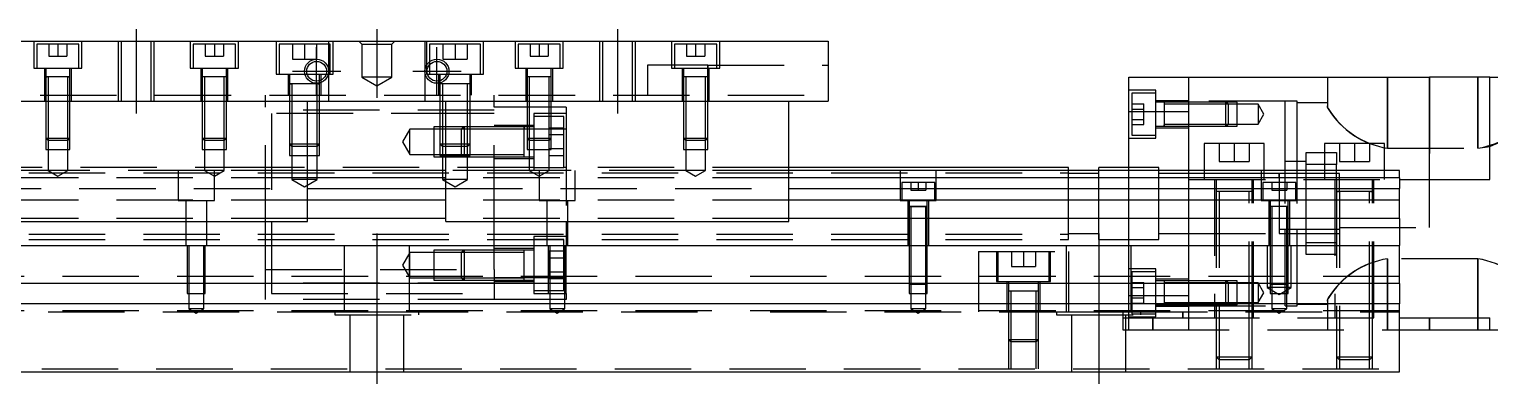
# Model space of a CAD drawing. Extents: x -10 to 540, y -254 to 102.
# Drawn here: x 112.2 to 355, y -223.3 to -164.3 of the extents above; entities that cross this region are included whole.
import ezdxf

# ---------------------------------------------------------------- set-up
doc = ezdxf.new("R2010")
doc.units = 0
doc.linetypes.add('CENTER', pattern=[50.8, 31.75, -6.35, 6.35, -6.35])
doc.linetypes.add('DASHED', pattern=[19.05, 12.7, -6.35])
doc.layers.get('0').update_dxf_attribs({"linetype": 'CONTINUOUS'})
doc.layers.add('CENTER', color=1, linetype='CENTER')

msp = doc.modelspace()

# ---------------------------------------------------------------- linework, layer by layer
at = {"color": 7, "linetype": 'CONTINUOUS'}
for p, q in [((95, -166.31), (245, -166.31)), ((245, -166.31), (245, -176.31)), ((295, -172.31), (305, -172.31)), ((295, -177.98029), (295, -172.31)), ((305, -172.31), (345, -172.31)), ((305, -187.81), (305, -172.31)), ((345, -189.31), (345, -172.31)), ((355, -172.31), (345, -172.31)), ((355, -189.31), (355, -172.31)), ((355, -172.31), (369, -172.31)), ((185.500006, -173.41), (180.499994, -173.41)), ((95, -176.31), (245, -176.31)), ((158.5, -196.31), (158.5, -176.31)), ((181.5, -196.31), (181.5, -176.31)), ((238.5, -196.31), (238.5, -176.31)), ((295, -177.98029), (305, -177.98029)), ((295, -187.81), (295, -177.98029)), ((317.5, -183.31), (307.5, -183.31)), ((307.5, -183.31), (307.5, -187.81)), ((317.5, -187.81), (317.5, -183.31)), ((337.5, -183.31), (327.5, -183.31)), ((327.5, -183.31), (327.5, -187.81)), ((337.5, -187.81), (337.5, -183.31)), ((181.5, -187.81), (158.5, -187.81)), ((181.5, -189.062272), (158.5, -189.062272)), ((285, -187.31), (238.5, -187.31)), ((340, -187.81), (238.5, -187.81)), ((340, -189.062272), (238.5, -189.062272)), ((285, -187.81), (285, -187.31)), ((290, -187.81), (290, -187.31)), ((295, -187.31), (290, -187.31)), ((320, -188.309994), (320, -189.31)), ((321, -189.06), (320, -189.06)), ((320, -189.31), (320, -189.81)), ((324.5, -189.06), (321, -189.06)), ((327.5, -189.06), (324.5, -189.06)), ((329.5, -189.06), (327.5, -189.06)), ((330, -189.06), (329.5, -189.06)), ((340, -189.062272), (340, -187.81)), ((340, -189.062272), (340, -190.83668)), ((340, -189.31), (355, -189.31)), ((158.5, -190.83668), (181.5, -190.83668)), ((238.5, -190.83668), (340, -190.83668)), ((320, -191.11), (320, -192.81)), ((335.500006, -191.31), (329.499994, -191.31)), ((335.500006, -191.31), (329.499994, -191.31)), ((335.500006, -191.31), (329.499994, -191.31)), ((340, -192.733076), (340, -190.83668)), ((181.5, -192.733076), (158.5, -192.733076)), ((340, -192.733076), (238.5, -192.733076)), ((321.500006, -193.81), (319.998804, -193.81)), ((320, -192.81), (320, -193.510038)), ((321.500006, -193.81), (321, -193.81)), ((340, -195.787372), (340, -192.733076)), ((101.5, -196.31), (158.5, -196.31)), ((181.5, -195.787372), (158.5, -195.787372)), ((181.5, -196.31), (238.5, -196.31)), ((340, -195.787372), (238.5, -195.787372)), ((340, -195.787372), (340, -200.31)), ((320, -197.56), (330, -197.56)), ((0, -200.31), (340, -200.31)), ((340, -206.61), (340, -200.31)), ((340, -206.61), (0, -206.61)), ((340, -206.61), (340, -210.01)), ((340, -210.01), (0, -210.01)), ((340, -221.31), (340, -210.01)), ((340, -212.31), (355, -212.31)), ((345, -214.31), (345, -212.31)), ((355, -214.31), (355, -212.31)), ((340, -214.31), (345, -214.31)), ((345, -214.31), (355, -214.31)), ((355, -214.31), (369, -214.31)), ((0, -221.31), (340, -221.31))]:
    msp.add_line(p, q, dxfattribs=at)
at = {"color": 3, "linetype": 'DASHED'}
for p, q in [((113, -166.31), (113, -170.81)), ((120.5, -166.81), (113.5, -166.81)), ((113.5, -166.81), (113.5, -170.81)), ((115.5, -166.81), (115.5, -168.81)), ((117, -166.81), (117, -168.81)), ((118.5, -166.81), (118.5, -168.81)), ((120.5, -170.81), (120.5, -166.81)), ((121, -170.81), (121, -166.31)), ((127.000006, -166.31), (127.000006, -176.31)), ((127.5, -166.31), (127.5, -176.31)), ((132.5, -176.31), (132.5, -166.31)), ((132.999994, -176.31), (132.999994, -166.31)), ((139, -166.31), (139, -170.81)), ((146.5, -166.81), (139.5, -166.81)), ((139.5, -166.81), (139.5, -170.81)), ((141.5, -166.81), (141.5, -168.81)), ((143, -166.81), (143, -168.81)), ((144.5, -166.81), (144.5, -168.81)), ((146.5, -170.81), (146.5, -166.81)), ((147, -170.81), (147, -166.31)), ((153.25, -166.31), (153.25, -171.81)), ((162.25, -166.81), (153.75, -166.81)), ((153.75, -166.81), (153.75, -171.81)), ((156, -166.81), (156, -169.31)), ((158, -166.81), (158, -169.31)), ((160, -166.81), (160, -169.31)), ((162, -166.31), (162, -176.31)), ((162.25, -171.81), (162.25, -166.81)), ((162.75, -171.81), (162.75, -166.31)), ((167.5, -166.81), (167, -166.31)), ((167.5, -166.81), (167.5, -172.31)), ((167.5, -166.81), (172.5, -166.81)), ((172.5, -166.81), (173, -166.31)), ((172.5, -172.31), (172.5, -166.81)), ((178, -166.31), (178, -176.31)), ((178.25, -166.31), (178.25, -171.81)), ((187.25, -166.81), (178.75, -166.81)), ((178.75, -166.81), (178.75, -169.74875)), ((181, -166.81), (181, -169.31)), ((183, -166.81), (183, -169.31)), ((185, -166.81), (185, -169.31)), ((187.25, -171.81), (187.25, -166.81)), ((187.75, -171.81), (187.75, -166.31)), ((193, -166.31), (193, -170.81)), ((200.5, -166.81), (193.5, -166.81)), ((193.5, -166.81), (193.5, -170.81)), ((195.5, -166.81), (195.5, -168.81)), ((197, -166.81), (197, -168.81)), ((198.5, -166.81), (198.5, -168.81)), ((200.5, -170.81), (200.5, -166.81)), ((201, -170.81), (201, -166.31)), ((207.000006, -166.31), (207.000006, -176.31)), ((207.5, -166.31), (207.5, -176.31)), ((212.5, -176.31), (212.5, -166.31)), ((212.999994, -176.31), (212.999994, -166.31)), ((219, -166.31), (219, -170.81)), ((226.5, -166.81), (219.5, -166.81)), ((219.5, -166.81), (219.5, -170.81)), ((221.5, -166.81), (221.5, -168.81)), ((223, -166.81), (223, -168.81)), ((224.5, -166.81), (224.5, -168.81)), ((226.5, -170.81), (226.5, -166.81)), ((227, -170.81), (227, -166.31)), ((115.5, -168.81), (117, -168.81)), ((117, -168.81), (118.5, -168.81)), ((141.5, -168.81), (143, -168.81)), ((143, -168.81), (144.5, -168.81)), ((156, -169.31), (158, -169.31)), ((158, -169.31), (160, -169.31)), ((178.75, -169.74875), (178.75, -170.232968)), ((181, -169.31), (183, -169.31)), ((183, -169.31), (185, -169.31)), ((195.5, -168.81), (197, -168.81)), ((197, -168.81), (198.5, -168.81)), ((221.5, -168.81), (223, -168.81)), ((223, -168.81), (224.5, -168.81)), ((113, -170.81), (121, -170.81)), ((114.75, -170.81), (114.75, -176.31)), ((119.000006, -172.21), (114.999994, -172.21)), ((119.000006, -172.21), (114.999994, -172.21)), ((115, -170.81), (115, -172.21)), ((115, -172.205), (115, -172.21)), ((115, -172.21), (115.216462, -172.21)), ((115.216708, -172.21), (115, -172.21)), ((115, -172.21), (115, -172.215)), ((115, -172.21), (115, -176.31)), ((118.783332, -172.21), (115.216708, -172.21)), ((115.35, -172.21), (115.35, -176.31)), ((118.65, -176.31), (118.65, -172.21)), ((119, -172.21), (118.783332, -172.21)), ((118.783538, -172.21), (119, -172.21)), ((119, -172.21), (119, -170.81)), ((119, -172.21), (119, -172.205)), ((119, -172.215), (119, -172.21)), ((119, -176.31), (119, -172.21)), ((119.25, -176.31), (119.25, -170.81)), ((139, -170.81), (147, -170.81)), ((140.75, -170.81), (140.75, -176.31)), ((145.000006, -172.21), (140.999994, -172.21)), ((145.000006, -172.21), (140.999994, -172.21)), ((145.000006, -172.21), (140.999994, -172.21)), ((141, -170.81), (141, -172.21)), ((141, -172.205), (141, -172.21)), ((141.216708, -172.21), (141, -172.21)), ((141, -172.21), (141, -172.215)), ((141, -172.21), (141, -176.31)), ((144.783332, -172.21), (141.216708, -172.21)), ((141.35, -172.21), (141.35, -176.31)), ((144.65, -176.31), (144.65, -172.21)), ((145, -172.21), (144.783332, -172.21)), ((145, -172.21), (145, -170.81)), ((145, -172.21), (145, -172.205)), ((145, -172.215), (145, -172.21)), ((145, -176.31), (145, -172.21)), ((145.25, -176.31), (145.25, -170.81)), ((153.25, -171.81), (162.75, -171.81)), ((155.25, -171.81), (155.25, -175.31)), ((155.5, -171.81), (155.5, -173.41)), ((160.5, -172.882418), (160.5, -171.81)), ((160.75, -175.31), (160.75, -171.81)), ((172.5, -172.31), (167.5, -172.31)), ((167.5, -172.31), (170, -173.753376)), ((170, -173.753376), (172.5, -172.31)), ((178.25, -171.81), (187.75, -171.81)), ((178.75, -170.232968), (178.75, -171.81)), ((180.25, -171.81), (180.25, -175.31)), ((180.5, -171.81), (180.5, -172.882418)), ((185.5, -173.41), (185.5, -171.81)), ((185.75, -175.31), (185.75, -171.81)), ((193, -170.81), (201, -170.81)), ((194.75, -170.81), (194.75, -176.31)), ((199.000006, -172.21), (194.999994, -172.21)), ((199.000006, -172.21), (194.999994, -172.21)), ((195, -170.81), (195, -172.21)), ((195, -172.205), (195, -172.21)), ((195.216708, -172.21), (195, -172.21)), ((195, -172.21), (195, -172.215)), ((195, -172.21), (195, -176.31)), ((198.783332, -172.21), (195.216708, -172.21)), ((195.35, -172.21), (195.35, -176.31)), ((198.65, -176.31), (198.65, -172.21)), ((199, -172.21), (198.783332, -172.21)), ((199, -172.21), (199, -170.81)), ((199, -172.21), (199, -172.205)), ((199, -172.215), (199, -172.21)), ((199, -176.31), (199, -172.21)), ((199.25, -176.31), (199.25, -170.81)), ((225, -170.31), (215, -170.31)), ((215, -170.31), (215, -175.31)), ((219, -170.81), (227, -170.81)), ((220.75, -170.81), (220.75, -176.31)), ((225.000006, -172.21), (220.999994, -172.21)), ((225.000006, -172.21), (220.999994, -172.21)), ((225.000006, -172.21), (220.999994, -172.21)), ((225.000006, -172.21), (220.999994, -172.21)), ((221, -170.81), (221, -172.21)), ((221, -172.205), (221, -172.21)), ((221.216708, -172.21), (221, -172.21)), ((221, -172.21), (221, -176.31)), ((221, -172.21), (221, -172.215)), ((224.783332, -172.21), (221.216708, -172.21)), ((221.35, -172.21), (221.35, -176.31)), ((224.65, -176.31), (224.65, -172.21)), ((225, -172.21), (224.783332, -172.21)), ((225, -170.81), (225, -170.31)), ((225, -170.31), (245, -170.31)), ((225, -170.31), (225, -170.81)), ((225, -172.21), (225, -170.81)), ((225, -172.21), (225, -172.205)), ((225, -176.31), (225, -172.21)), ((225, -172.215), (225, -172.21)), ((225.25, -176.31), (225.25, -170.81)), ((328, -172.31), (328, -177.044622)), ((338, -184.114212), (338, -172.31)), ((338, -172.31), (338, -184.114212)), ((345, -172.31), (345, -189.31)), ((353, -172.31), (353, -184.114212)), ((353, -184.114212), (353, -172.31)), ((160.500006, -173.41), (155.499994, -173.41)), ((160.500006, -173.41), (155.499994, -173.41)), ((155.5, -173.405), (155.5, -173.41)), ((155.5, -173.41), (155.757448, -173.41)), ((155.757468, -173.41), (155.5, -173.41)), ((155.5, -173.41), (155.5, -173.415)), ((155.5, -173.41), (155.5, -175.31)), ((160.013852, -173.41), (155.757468, -173.41)), ((155.9, -173.41), (155.9, -175.31)), ((160.242552, -173.41), (160.013852, -173.41)), ((160.1, -175.31), (160.1, -173.41)), ((160.5, -173.41), (160.242552, -173.41)), ((160.242602, -173.41), (160.5, -173.41)), ((160.5, -173.246492), (160.5, -172.882418)), ((160.5, -173.41), (160.5, -173.246492)), ((160.5, -173.41), (160.5, -173.405)), ((160.5, -173.415), (160.5, -173.41)), ((160.5, -175.31), (160.5, -173.41)), ((180.5, -172.882418), (180.5, -173.246492)), ((180.5, -173.246492), (180.5, -173.41)), ((180.5, -173.405), (180.5, -173.41)), ((180.757468, -173.41), (180.5, -173.41)), ((180.5, -173.41), (180.5, -173.415)), ((180.5, -173.41), (180.5, -175.31)), ((185.242552, -173.41), (180.757468, -173.41)), ((180.9, -173.41), (180.9, -175.31)), ((185.1, -175.31), (185.1, -173.41)), ((185.5, -173.41), (185.242552, -173.41)), ((185.5, -173.41), (185.5, -173.405)), ((185.5, -173.415), (185.5, -173.41)), ((185.5, -175.31), (185.5, -173.41)), ((299.5, -174.460758), (295, -174.460758)), ((299.5, -182.460758), (299.5, -174.460758)), ((95, -175.31), (245, -175.31)), ((115, -176.31), (115, -182.46)), ((115.000006, -176.31), (115.000002, -182.46)), ((115.35, -176.31), (115.35, -182.81)), ((118.65, -182.81), (118.65, -176.31)), ((118.999998, -182.46), (118.999994, -176.31)), ((119, -182.46), (119, -176.31)), ((141, -176.31), (141, -182.46)), ((141.000006, -176.31), (141.000002, -182.46)), ((141.35, -176.31), (141.35, -182.81)), ((144.65, -182.81), (144.65, -176.31)), ((144.999998, -182.46), (144.999994, -176.31)), ((145, -182.46), (145, -176.31)), ((151.5, -176.31), (151.5, -175.31)), ((151.5, -196.31), (151.5, -176.31)), ((155.5, -175.31), (155.5, -183.41)), ((155.500006, -175.31), (155.500006, -183.41)), ((155.9, -175.31), (155.9, -183.81)), ((160.1, -183.81), (160.1, -175.31)), ((160.499994, -183.41), (160.499994, -175.31)), ((160.5, -183.41), (160.5, -175.31)), ((180.5, -175.31), (180.5, -183.41)), ((180.500006, -175.31), (180.500006, -183.41)), ((180.9, -175.31), (180.9, -183.81)), ((185.1, -176.31), (185.1, -175.31)), ((185.1, -183.81), (185.1, -176.31)), ((185.499994, -176.31), (185.499994, -175.31)), ((185.499994, -183.410006), (185.499994, -176.31)), ((185.5, -176.31), (185.5, -175.31)), ((185.5, -183.41), (185.5, -176.31)), ((189.5, -176.31), (189.5, -175.31)), ((189.5, -196.31), (189.5, -176.31)), ((195, -176.31), (195, -182.46)), ((195.000006, -176.31), (195.000002, -182.46)), ((195.35, -176.31), (195.35, -182.81)), ((198.65, -182.81), (198.65, -176.31)), ((198.999998, -182.46), (198.999994, -176.31)), ((199, -182.46), (199, -176.31)), ((221, -176.31), (221, -182.46)), ((221.000006, -176.31), (221.000002, -182.46)), ((221.35, -176.31), (221.35, -182.81)), ((224.65, -182.81), (224.65, -176.31)), ((224.999998, -182.46), (224.999994, -176.31)), ((225, -182.46), (225, -176.31)), ((295.5, -174.960758), (295.5, -178.460758)), ((299.5, -174.960758), (295.5, -174.960758)), ((295.5, -176.728706), (297.5, -176.728706)), ((297.5, -177.594732), (297.5, -176.728706)), ((305, -176.210758), (299.5, -176.210758)), ((300.9, -176.460758), (299.5, -176.460758)), ((300.9, -176.460758), (300.895, -176.460758)), ((300.9, -176.460752), (300.9, -180.460762)), ((300.9, -176.460752), (300.9, -180.460762)), ((300.9, -176.460752), (300.9, -176.810758)), ((300.9, -176.460758), (300.9, -176.677426)), ((300.905, -176.460758), (300.9, -176.460758)), ((305, -176.460758), (300.9, -176.460758)), ((300.9, -176.677426), (300.9, -178.460758)), ((300.9, -176.810758), (300.9, -178.327714)), ((305, -176.810758), (300.9, -176.810758)), ((321, -176.31), (305, -176.31)), ((311.15, -176.460758), (305, -176.460758)), ((311.15, -176.460762), (305, -176.460762)), ((311.5, -176.810758), (305, -176.810758)), ((311.15, -178.460758), (311.15, -176.460758)), ((311.5, -176.810758), (311.15, -176.460758)), ((313, -176.460762), (311.15, -176.460762)), ((311.5, -176.810758), (311.5, -178.460758)), ((313, -176.810758), (311.5, -176.810758)), ((313, -180.460752), (313, -176.460762)), ((316.5, -176.810758), (313, -176.810758)), ((316.5, -176.810758), (316.5, -178.460758)), ((317.452628, -178.460758), (316.5, -176.810758)), ((321, -187.81), (321, -176.31)), ((323, -176.31), (321, -176.31)), ((323, -187.81), (323, -176.31)), ((328, -176.56), (323, -176.56)), ((328, -177.044622), (328.03311, -177.266202)), ((328.0406, -177.292522), (328, -177.044622)), ((189.5, -177.81), (151.5, -177.81)), ((152.5, -178.31), (152.5, -196.31)), ((185.1, -178.31), (152.5, -178.31)), ((185.5, -178.31), (185.1, -178.31)), ((189.5, -178.31), (185.5, -178.31)), ((195, -177.31), (189.5, -177.31)), ((195.35, -177.31), (195, -177.31)), ((198.65, -177.31), (195.35, -177.31)), ((196.1, -178.31), (196.1, -187.81)), ((201.5, -178.31), (196.1, -178.31)), ((198.65, -178.81), (196.1, -178.81)), ((199, -177.31), (198.65, -177.31)), ((199, -178.81), (198.65, -178.81)), ((201.5, -177.31), (199, -177.31)), ((201.1, -178.81), (199, -178.81)), ((201.1, -187.31), (201.1, -178.81)), ((201.5, -177.31), (201.5, -180.940684)), ((295.5, -177.594732), (297.5, -177.594732)), ((295.5, -178.460758), (295.5, -181.960758)), ((295.5, -179.326782), (297.5, -179.326782)), ((297.5, -179.326782), (297.5, -177.594732)), ((297.5, -180.192808), (297.5, -179.326782)), ((300.9, -178.327714), (300.9, -178.593802)), ((300.9, -178.460758), (300.9, -180.460762)), ((300.9, -178.460758), (300.9, -180.460762)), ((300.9, -178.460758), (300.9, -180.24405)), ((300.9, -178.593802), (300.9, -180.110758)), ((311.15, -180.460758), (311.15, -178.460758)), ((311.5, -178.460758), (311.5, -180.110758)), ((316.5, -178.460758), (316.5, -180.110758)), ((316.5, -180.110758), (317.452628, -178.460758)), ((328.03311, -177.266202), (328.13006, -177.52654)), ((328.159074, -177.587602), (328.0406, -177.292522)), ((175.5, -180.96), (174.287564, -183.06)), ((175.5, -185.16), (175.5, -180.96)), ((179.5, -180.96), (175.5, -180.96)), ((184.5, -180.560002), (179.5, -180.560006)), ((179.5, -180.560006), (179.5, -185.559994)), ((184.1, -180.96), (179.5, -180.96)), ((184.5, -180.56), (184.1, -180.96)), ((184.1, -183.81), (184.1, -180.96)), ((185.1, -180.96), (184.1, -180.96)), ((184.5, -180.56), (184.5, -183.81)), ((185.1, -180.56), (184.5, -180.56)), ((185.1, -180.560006), (184.5, -180.560002)), ((185.5, -180.56), (185.1, -180.56)), ((185.5, -180.560006), (185.1, -180.560006)), ((185.5, -180.96), (185.1, -180.96)), ((189.5, -180.56), (185.5, -180.56)), ((189.5, -180.560006), (185.5, -180.560006)), ((189.5, -180.96), (185.5, -180.96)), ((196.1, -180.31), (189.5, -180.31)), ((194.505, -180.56), (189.5, -180.56)), ((195, -180.940684), (189.5, -180.940684)), ((194.5, -180.96), (189.5, -180.96)), ((195, -180.56), (194.495, -180.56)), ((194.5, -183.06), (194.5, -180.559994)), ((194.5, -185.560006), (194.5, -180.559994)), ((194.5, -180.96), (194.5, -180.559994)), ((194.5, -180.56), (194.5, -180.817448)), ((194.5, -180.817468), (194.5, -180.56)), ((194.5, -180.817468), (194.5, -180.56)), ((194.5, -182.909954), (194.5, -180.817468)), ((194.5, -185.16), (194.5, -180.96)), ((195.35, -180.56), (195, -180.56)), ((195.35, -180.940684), (195, -180.940684)), ((196.1, -180.56), (195.35, -180.56)), ((198.65, -180.940684), (195.35, -180.940684)), ((198.6, -180.750598), (198.6, -181.9053)), ((201.1, -180.750598), (198.6, -180.750598)), ((198.6, -181.9053), (198.6, -184.2147)), ((201.1, -181.9053), (198.6, -181.9053)), ((199, -180.940684), (198.65, -180.940684)), ((201.5, -180.940684), (199, -180.940684)), ((201.5, -180.940684), (201.5, -196.31)), ((295.5, -180.192808), (297.5, -180.192808)), ((295.5, -181.960758), (299.5, -181.960758)), ((299.5, -180.460758), (300.905, -180.460758)), ((299.5, -180.710758), (305, -180.710758)), ((300.895, -180.460758), (305, -180.460758)), ((300.9, -180.110758), (305, -180.110758)), ((300.9, -180.24405), (300.9, -180.460758)), ((300.9, -180.24405), (300.9, -180.460758)), ((300.9, -180.460758), (300.9, -180.24409)), ((300.9, -180.460758), (300.9, -180.24409)), ((305, -180.110758), (311.5, -180.110758)), ((305, -180.460752), (311.15, -180.460752)), ((305, -180.460758), (311.15, -180.460758)), ((311.15, -180.460758), (311.5, -180.110758)), ((311.15, -180.460752), (313, -180.460752)), ((311.5, -180.110758), (313, -180.110758)), ((313, -180.110758), (316.5, -180.110758)), ((115, -182.46), (119, -182.46)), ((115, -182.46), (115.35, -182.81)), ((115.000002, -182.46), (115.000006, -184.31)), ((115.000006, -184.31), (118.999994, -184.31)), ((118.65, -182.81), (115.35, -182.81)), ((115.35, -182.81), (115.35, -184.31)), ((115.35, -184.31), (115.35, -187.81)), ((118.65, -182.81), (119, -182.46)), ((118.65, -184.31), (118.65, -182.81)), ((118.65, -187.81), (118.65, -184.31)), ((118.999994, -184.31), (118.999998, -182.46)), ((141, -182.46), (145, -182.46)), ((141, -182.46), (141.35, -182.81)), ((141.000002, -182.46), (141.000006, -184.31)), ((141.000006, -184.31), (144.999994, -184.31)), ((144.65, -182.81), (141.35, -182.81)), ((141.35, -182.81), (141.35, -184.31)), ((141.35, -184.31), (141.35, -187.81)), ((144.65, -182.81), (145, -182.46)), ((144.65, -184.31), (144.65, -182.81)), ((144.65, -187.81), (144.65, -184.31)), ((144.999994, -184.31), (144.999998, -182.46)), ((155.5, -183.41), (160.5, -183.41)), ((155.5, -183.41), (155.9, -183.81)), ((155.500006, -183.41), (155.500006, -185.31)), ((160.1, -183.81), (155.9, -183.81)), ((155.9, -183.81), (155.9, -185.31)), ((160.1, -183.81), (160.5, -183.41)), ((160.1, -185.31), (160.1, -183.81)), ((160.499994, -185.31), (160.499994, -183.41)), ((174.287564, -183.06), (175.5, -185.16)), ((180.5, -183.41), (185.5, -183.41)), ((180.5, -183.41), (180.9, -183.81)), ((180.500006, -183.41), (180.500006, -185.31)), ((185.1, -183.81), (180.9, -183.81)), ((180.9, -183.81), (180.9, -185.31)), ((184.1, -185.16), (184.1, -183.81)), ((184.5, -183.81), (184.5, -185.56)), ((185.1, -183.81), (185.5, -183.41)), ((185.1, -185.31), (185.1, -183.81)), ((185.499994, -185.31), (185.499994, -183.410006)), ((194.5, -185.302552), (194.5, -182.909954)), ((195, -182.46), (199, -182.46)), ((195, -182.46), (195.35, -182.81)), ((195.000002, -182.46), (195.000006, -184.31)), ((195.000006, -184.31), (198.999994, -184.31)), ((198.65, -182.81), (195.35, -182.81)), ((195.35, -182.81), (195.35, -184.31)), ((195.35, -184.31), (195.35, -187.81)), ((198.6, -184.2147), (198.6, -185.369402)), ((201.1, -184.2147), (198.6, -184.2147)), ((198.65, -182.81), (199, -182.46)), ((198.65, -184.31), (198.65, -182.81)), ((198.65, -187.81), (198.65, -184.31)), ((198.999994, -184.31), (198.999998, -182.46)), ((221, -182.46), (225, -182.46)), ((221, -182.46), (221.35, -182.81)), ((221.000002, -182.46), (221.000006, -184.31)), ((221.000006, -184.31), (224.999994, -184.31)), ((224.65, -182.81), (221.35, -182.81)), ((221.35, -182.81), (221.35, -184.31)), ((221.35, -184.31), (221.35, -187.81)), ((224.65, -182.81), (225, -182.46)), ((224.65, -184.31), (224.65, -182.81)), ((224.65, -187.81), (224.65, -184.31)), ((224.999994, -184.31), (224.999998, -182.46)), ((295, -182.460758), (299.5, -182.460758)), ((310, -183.31), (310, -186.31)), ((312.5, -183.31), (312.5, -186.31)), ((315, -183.31), (315, -186.31)), ((330, -183.31), (330, -186.31)), ((332.5, -183.31), (332.5, -186.31)), ((335, -183.31), (335, -186.31)), ((338, -184.114212), (353, -184.114212)), ((353, -184.114212), (355.000156, -183.8137)), ((155.500006, -185.31), (160.499994, -185.31)), ((155.9, -185.31), (155.9, -189.31)), ((160.1, -189.31), (160.1, -185.31)), ((175.5, -185.16), (179.5, -185.16)), ((179.5, -185.16), (184.1, -185.16)), ((179.5, -185.559994), (184.5, -185.559994)), ((180.500006, -185.31), (185.499994, -185.31)), ((180.9, -185.31), (180.9, -189.31)), ((184.1, -185.16), (189.5, -185.16)), ((184.1, -185.16), (184.5, -185.56)), ((184.1, -185.16), (189.5, -185.16)), ((184.5, -185.559994), (189.5, -185.559994)), ((184.5, -185.56), (189.5, -185.559998)), ((185.1, -189.31), (185.1, -185.31)), ((189.5, -185.16), (194.5, -185.16)), ((189.5, -185.559998), (194.505, -185.56)), ((189.5, -185.81), (196.1, -185.81)), ((194.495, -185.56), (196.1, -185.56)), ((194.5, -185.560006), (194.5, -185.16)), ((194.5, -185.56), (194.5, -185.302552)), ((201.1, -185.369402), (198.6, -185.369402)), ((310, -186.31), (312.5, -186.31)), ((312.5, -186.31), (315, -186.31)), ((324.5, -186.31), (321, -186.31)), ((324.5, -184.81), (327.5, -184.81)), ((324.5, -186.81), (324.5, -184.81)), ((327.5, -186.81), (324.5, -186.81)), ((324.5, -187.81), (324.5, -186.81)), ((327.5, -184.81), (329.5, -184.81)), ((329.5, -186.81), (327.5, -186.81)), ((329.5, -184.81), (329.5, -186.81)), ((329.5, -187.81), (329.5, -186.81)), ((330, -186.31), (332.5, -186.31)), ((332.5, -186.31), (335, -186.31)), ((55, -188.185), (285, -188.185)), ((152.5, -187.31), (101.5, -187.31)), ((115.35, -187.81), (101.5, -187.81)), ((158.5, -189.062272), (101.5, -189.062272)), ((118.65, -187.81), (115.35, -187.81)), ((115.35, -187.81), (117, -188.762628)), ((117, -188.762628), (118.65, -187.81)), ((141.35, -187.81), (118.65, -187.81)), ((137, -187.81), (137, -192.81)), ((144.65, -187.81), (141.35, -187.81)), ((141.35, -187.81), (143, -188.762628)), ((143, -188.762628), (144.65, -187.81)), ((143, -192.81), (143, -187.81)), ((158.5, -187.81), (144.65, -187.81)), ((196.1, -187.31), (152.5, -187.31)), ((160.1, -189.31), (155.9, -189.31)), ((155.9, -189.31), (158, -190.522436)), ((158, -190.522436), (160.1, -189.31)), ((185.1, -189.31), (180.9, -189.31)), ((180.9, -189.31), (183, -190.522436)), ((195.35, -187.81), (181.5, -187.81)), ((238.5, -189.062272), (181.5, -189.062272)), ((183, -190.522436), (185.1, -189.31)), ((198.65, -187.81), (195.35, -187.81)), ((195.35, -187.81), (197, -188.762628)), ((196.1, -187.31), (201.1, -187.31)), ((197, -188.762628), (198.65, -187.81)), ((197, -187.81), (197, -192.81)), ((221.35, -187.81), (198.65, -187.81)), ((201.5, -187.31), (201.1, -187.31)), ((238.5, -187.31), (201.5, -187.31)), ((203, -192.81), (203, -187.81)), ((224.65, -187.81), (221.35, -187.81)), ((221.35, -187.81), (223, -188.762628)), ((223, -188.762628), (224.65, -187.81)), ((238.5, -187.81), (224.65, -187.81)), ((257, -187.81), (257, -192.81)), ((263, -192.81), (263, -187.81)), ((285, -193.31), (285, -187.81)), ((290, -188.31), (285, -188.31)), ((290, -193.31), (290, -187.81)), ((300, -187.31), (295, -187.31)), ((295, -200.31), (295, -187.81)), ((300, -187.81), (300, -187.31)), ((300, -193.31), (300, -187.81)), ((305, -188.31), (300, -188.31)), ((305, -189.31), (305, -187.81)), ((307.5, -188.31), (305, -188.31)), ((305, -200.31), (305, -189.31)), ((305, -189.31), (340, -189.31)), ((307.5, -187.81), (307.5, -189.31)), ((317.5, -188.31), (307.5, -188.31)), ((309.25, -189.31), (309.25, -212.31)), ((309.5, -189.31), (309.5, -191.31)), ((315.5, -191.31), (315.5, -189.31)), ((315.75, -212.31), (315.75, -189.31)), ((317, -187.81), (317, -192.81)), ((317.5, -189.31), (317.5, -187.81)), ((320, -188.31), (317.5, -188.31)), ((320, -188.31), (319.995, -188.31)), ((320, -188.31), (320, -188.874922)), ((320, -188.311002), (320, -188.31)), ((321, -188.31), (320, -188.31)), ((320.005, -188.31), (320, -188.31)), ((320, -188.874038), (320, -188.311002)), ((320, -188.874922), (320, -189.309226)), ((320, -189.309226), (320, -189.709154)), ((321, -189.31), (321, -187.81)), ((324.5, -188.31), (321, -188.31)), ((321, -189.81), (321, -189.31)), ((323, -192.81), (323, -187.81)), ((324.5, -189.31), (324.5, -187.81)), ((327.5, -188.31), (324.5, -188.31)), ((324.5, -199.81), (324.5, -189.31)), ((327.5, -187.81), (327.5, -189.31)), ((329.5, -188.31), (327.5, -188.31)), ((329.25, -189.31), (329.25, -212.31)), ((329.5, -189.31), (329.5, -187.81)), ((330, -188.31), (329.5, -188.31)), ((329.5, -189.31), (329.5, -191.31)), ((330, -189.31), (330, -188.31)), ((330, -191.31), (330, -189.31)), ((335.5, -191.31), (335.5, -189.31)), ((335.75, -212.31), (335.75, -189.31)), ((337.5, -189.31), (337.5, -187.81)), ((345, -193.31), (345, -189.31)), ((101.5, -190.83668), (158.5, -190.83668)), ((181.5, -190.83668), (238.5, -190.83668)), ((262.75, -189.81), (257.25, -189.81)), ((257.25, -189.81), (257.25, -192.81)), ((258.75, -189.81), (258.75, -191.11)), ((258.75, -191.11), (260, -191.11)), ((260, -189.81), (260, -191.11)), ((260, -191.11), (261.25, -191.11)), ((261.25, -189.81), (261.25, -191.11)), ((262.75, -192.81), (262.75, -189.81)), ((315.500006, -191.31), (309.499994, -191.31)), ((309.5, -191.305), (309.5, -191.31)), ((309.849602, -191.31), (309.5, -191.31)), ((309.5, -191.31), (309.5, -212.31)), ((309.5, -191.31), (309.5, -191.315)), ((315.15035, -191.31), (309.849602, -191.31)), ((310, -191.31), (310, -212.31)), ((315, -212.31), (315, -191.31)), ((315.5, -191.31), (315.15035, -191.31)), ((315.5, -191.31), (315.5, -191.305)), ((315.5, -212.31), (315.5, -191.31)), ((315.5, -191.315), (315.5, -191.31)), ((322.75, -189.81), (317.25, -189.81)), ((317.25, -189.81), (317.25, -192.81)), ((318.75, -189.81), (318.75, -191.11)), ((318.75, -191.11), (320, -191.11)), ((320, -189.81), (320, -191.11)), ((320, -191.11), (321.25, -191.11)), ((320, -191.209918), (320, -192.809894)), ((321, -192.81), (321, -189.81)), ((321.25, -189.81), (321.25, -191.11)), ((322.75, -192.81), (322.75, -189.81)), ((329.5, -191.305), (329.5, -191.31)), ((329.5, -191.31), (329.84965, -191.31)), ((329.849602, -191.31), (329.5, -191.31)), ((329.5, -191.31), (329.5, -212.31)), ((329.5, -191.31), (329.5, -191.315)), ((335.15035, -191.31), (329.849602, -191.31)), ((330, -191.31), (330, -212.31)), ((335, -212.31), (335, -191.31)), ((335.150204, -191.31), (335.5, -191.31)), ((335.5, -191.31), (335.15035, -191.31)), ((335.5, -191.31), (335.5, -191.305)), ((335.5, -212.31), (335.5, -191.31)), ((335.5, -191.315), (335.5, -191.31)), ((158.5, -192.733076), (101.5, -192.733076)), ((137, -192.81), (143, -192.81)), ((138.25, -192.81), (138.25, -200.31)), ((141.75, -200.31), (141.75, -192.81)), ((238.5, -192.733076), (181.5, -192.733076)), ((197, -192.81), (203, -192.81)), ((198.25, -192.81), (198.25, -200.31)), ((201.75, -200.31), (201.75, -192.81)), ((257, -192.81), (263, -192.81)), ((258.25, -192.81), (258.25, -200.31)), ((259.998804, -193.81), (258.499994, -193.81)), ((261.500006, -193.81), (258.499994, -193.81)), ((259.998804, -193.81), (258.499994, -193.81)), ((258.5, -192.81), (258.5, -193.81)), ((258.5, -193.805), (258.5, -193.81)), ((258.624678, -193.81), (258.5, -193.81)), ((258.5, -193.81), (258.62467, -193.81)), ((258.624678, -193.81), (258.5, -193.81)), ((258.5, -193.81), (258.5, -193.815)), ((258.5, -193.81), (258.5, -200.31)), ((258.62467, -193.81), (261.375392, -193.81)), ((259.998804, -193.81), (258.624678, -193.81)), ((259.998804, -193.81), (258.624678, -193.81)), ((258.75, -193.81), (258.75, -200.31)), ((261.500006, -193.81), (259.998804, -193.81)), ((261.500006, -193.81), (259.998804, -193.81)), ((261.37533, -193.81), (259.998804, -193.81)), ((261.37533, -193.81), (259.998804, -193.81)), ((261.25, -200.31), (261.25, -193.81)), ((261.5, -193.81), (261.37533, -193.81)), ((261.5, -193.81), (261.37533, -193.81)), ((261.375392, -193.81), (261.5, -193.81)), ((261.5, -193.81), (261.5, -192.81)), ((261.5, -193.81), (261.5, -193.805)), ((261.5, -193.815), (261.5, -193.81)), ((261.5, -200.31), (261.5, -193.81)), ((261.75, -200.31), (261.75, -192.81)), ((285, -199.31), (285, -193.31)), ((290, -199.31), (290, -193.31)), ((300, -199.31), (300, -193.31)), ((317, -192.81), (323, -192.81)), ((318.25, -192.81), (318.25, -200.31)), ((319.998804, -193.81), (318.499994, -193.81)), ((319.998804, -193.81), (318.499994, -193.81)), ((318.5, -192.81), (318.5, -193.81)), ((318.5, -193.805), (318.5, -193.81)), ((318.624678, -193.81), (318.5, -193.81)), ((318.624678, -193.81), (318.5, -193.81)), ((318.5, -193.81), (318.5, -200.31)), ((318.5, -193.81), (318.5, -193.815)), ((320, -193.81), (318.624678, -193.81)), ((319.998804, -193.81), (318.624678, -193.81)), ((318.75, -193.81), (318.75, -200.31)), ((321, -193.81), (319.998804, -193.81)), ((321.37533, -193.81), (319.998804, -193.81)), ((320, -192.809894), (320, -193.109992)), ((320, -193.109992), (320, -193.510036)), ((320, -193.510036), (320, -197.74509)), ((320, -193.510038), (320, -198.310006)), ((321.000136, -193.81), (320, -193.81)), ((321, -193.31), (321, -192.81)), ((321, -210.31), (321, -193.31)), ((321.37533, -193.81), (321.000136, -193.81)), ((321.25, -200.31), (321.25, -193.81)), ((321.5, -193.81), (321.37533, -193.81)), ((321.5, -193.81), (321.37533, -193.81)), ((321.5, -193.81), (321.5, -192.81)), ((321.5, -193.81), (321.5, -193.805)), ((321.5, -200.31), (321.5, -193.81)), ((321.5, -193.815), (321.5, -193.81)), ((321.75, -200.31), (321.75, -192.81)), ((323, -193.31), (323, -192.81)), ((323, -210.31), (323, -193.31)), ((345, -197.31), (345, -193.31)), ((158.5, -195.787372), (101.5, -195.787372)), ((151.5, -200.31), (151.5, -196.31)), ((152.5, -196.31), (152.5, -200.31)), ((238.5, -195.787372), (181.5, -195.787372)), ((189.5, -200.31), (189.5, -196.31)), ((201.5, -196.31), (201.5, -200.31)), ((55, -198.435), (285, -198.435)), ((196.1, -198.81), (196.1, -208.31)), ((201.5, -198.81), (196.1, -198.81)), ((285, -198.31), (290, -198.31)), ((300, -198.31), (305, -198.31)), ((305, -198.31), (320.005, -198.31)), ((319.995, -198.31), (329.5, -198.31)), ((320, -197.74509), (320, -198.308998)), ((320, -198.308998), (320, -198.31)), ((320.005, -198.31), (329.5, -198.31)), ((329.5, -198.31), (330, -198.31)), ((330, -197.31), (345, -197.31)), ((55, -199.31), (285, -199.31)), ((138.500006, -200.31), (138.500006, -206.61)), ((138.75, -200.31), (138.75, -208.31)), ((141.25, -208.31), (141.25, -200.31)), ((141.499994, -206.61), (141.499994, -200.31)), ((151.5, -204.31), (151.5, -200.31)), ((152.5, -200.31), (152.5, -206.61)), ((164.638098, -211.31), (164.638098, -200.31)), ((175.5, -201.46), (174.287564, -203.56)), ((175.361902, -200.31), (175.361902, -211.31)), ((175.5, -205.66), (175.5, -201.46)), ((179.5, -201.46), (175.5, -201.46)), ((184.5, -201.060002), (179.5, -201.060006)), ((179.5, -201.060006), (179.5, -206.059994)), ((184.1, -201.46), (179.5, -201.46)), ((184.5, -201.06), (184.1, -201.46)), ((184.1, -205.66), (184.1, -201.46)), ((189.5, -201.46), (184.1, -201.46)), ((184.5, -201.06), (184.5, -206.06)), ((189.5, -201.06), (184.5, -201.06)), ((189.5, -201.060006), (184.5, -201.060002)), ((189.5, -204.31), (189.5, -200.31)), ((196.1, -200.81), (189.5, -200.81)), ((194.5, -201.06), (189.5, -201.06)), ((194.5, -201.46), (189.5, -201.46)), ((194.5, -201.06), (194.495, -201.06)), ((194.5, -203.409968), (194.5, -201.059994)), ((194.5, -203.56), (194.5, -201.059994)), ((194.5, -206.060006), (194.5, -201.059994)), ((194.5, -201.317468), (194.5, -201.06)), ((196.1, -201.06), (194.5, -201.06)), ((194.505, -201.06), (194.5, -201.06)), ((194.5, -203.409954), (194.5, -201.317468)), ((201.1, -199.31), (196.1, -199.31)), ((198.500006, -200.31), (198.500006, -206.61)), ((198.6, -201.250598), (198.6, -202.4053)), ((201.1, -201.250598), (198.6, -201.250598)), ((198.75, -200.31), (198.75, -208.31)), ((201.1, -200.31), (201.1, -199.31)), ((201.1, -206.61), (201.1, -200.31)), ((201.25, -208.31), (201.25, -200.31)), ((201.499994, -206.61), (201.499994, -200.31)), ((258.5, -200.31), (258.5, -206.56)), ((258.500006, -200.31), (258.500006, -206.560006)), ((258.75, -200.31), (258.75, -206.61)), ((261.25, -206.61), (261.25, -200.31)), ((261.499994, -206.560006), (261.499994, -200.31)), ((261.5, -206.56), (261.5, -200.31)), ((270, -201.31), (270, -206.61)), ((270, -201.31), (285, -201.31)), ((273, -201.31), (273, -206.31)), ((273.25, -201.31), (273.25, -206.31)), ((275.5, -201.31), (275.5, -203.81)), ((277.5, -201.31), (277.5, -203.81)), ((279.5, -201.31), (279.5, -203.81)), ((281.75, -206.31), (281.75, -201.31)), ((282, -206.31), (282, -201.31)), ((284.638098, -211.31), (284.638098, -200.31)), ((285, -201.31), (285, -206.61)), ((290, -199.31), (295, -199.31)), ((295, -199.31), (300, -199.31)), ((295, -206.61), (295, -200.31)), ((295.361902, -200.31), (295.361902, -211.31)), ((305, -206.61), (305, -200.31)), ((318, -200.31), (318, -207.31)), ((318.5, -200.31), (318.5, -206.56)), ((318.500006, -200.31), (318.500006, -206.560006)), ((318.75, -200.31), (318.75, -206.61)), ((321.25, -206.61), (321.25, -200.31)), ((321.499994, -206.560006), (321.499994, -200.31)), ((321.5, -206.56), (321.5, -200.31)), ((322, -207.31), (322, -200.31)), ((324.5, -199.81), (329.5, -199.81)), ((324.5, -201.81), (324.5, -199.81)), ((174.287564, -203.56), (175.5, -205.66)), ((194.5, -203.76002), (194.5, -203.409954)), ((194.5, -206.060006), (194.5, -203.409968)), ((194.5, -205.802552), (194.5, -203.76002)), ((201.1, -202.4053), (198.6, -202.4053)), ((198.6, -202.4053), (198.6, -204.7147)), ((275.5, -203.81), (277.5, -203.81)), ((277.5, -203.81), (279.5, -203.81)), ((329.5, -201.81), (324.5, -201.81)), ((353, -202.505788), (338, -202.505788)), ((338, -214.31), (338, -202.505788)), ((338, -202.505788), (338, -212.31)), ((353, -202.505788), (353, -214.31)), ((353, -212.31), (353, -202.505788)), ((340, -205.46), (0, -205.46)), ((151.5, -204.31), (189.5, -204.31)), ((151.5, -206.61), (151.5, -204.31)), ((175.5, -205.66), (179.5, -205.66)), ((179.5, -205.66), (184.1, -205.66)), ((179.5, -206.059994), (184.5, -206.059998)), ((184.1, -205.66), (189.5, -205.66)), ((184.1, -205.66), (184.5, -206.06)), ((184.5, -206.059998), (189.5, -206.059994)), ((184.5, -206.06), (189.5, -206.06)), ((189.5, -204.31), (189.5, -206.61)), ((189.5, -205.66), (194.5, -205.66)), ((198.500006, -205.679316), (189.5, -205.679316)), ((189.5, -206.06), (194.5, -206.06)), ((189.5, -206.31), (196.1, -206.31)), ((194.495, -206.06), (194.5, -206.06)), ((194.5, -206.06), (194.5, -205.802552)), ((194.5, -206.06), (196.1, -206.06)), ((194.5, -206.06), (194.505, -206.06)), ((201.5, -205.679316), (198.500006, -205.679316)), ((201.1, -204.7147), (198.6, -204.7147)), ((198.6, -204.7147), (198.6, -205.869402)), ((201.1, -205.869402), (198.6, -205.869402)), ((273, -206.31), (282, -206.31)), ((274.75, -206.31), (274.75, -211.31)), ((275, -206.31), (275, -206.61)), ((280, -206.61), (280, -206.31)), ((280.25, -211.31), (280.25, -206.31)), ((299.5, -204.159242), (295, -204.159242)), ((295.5, -204.659242), (295.5, -206.61)), ((299.5, -204.659242), (295.5, -204.659242)), ((299.5, -212.159242), (299.5, -204.159242)), ((305, -205.909242), (299.5, -205.909242)), ((300.9, -206.159242), (299.5, -206.159242)), ((300.9, -206.159242), (300.895, -206.159242)), ((300.9, -206.159238), (300.9, -206.61)), ((300.9, -206.159242), (300.9, -206.37591)), ((300.905, -206.159242), (300.9, -206.159242)), ((305, -206.159242), (300.9, -206.159242)), ((311.15, -206.159242), (305, -206.159242)), ((311.15, -206.159248), (305, -206.159248)), ((311.15, -208.159242), (311.15, -206.159242)), ((311.5, -206.509242), (311.15, -206.159242)), ((313, -206.159248), (311.15, -206.159248)), ((313, -210.159238), (313, -206.159248)), ((138.500006, -206.61), (138.500006, -208.31)), ((138.500006, -208.31), (141.499994, -208.31)), ((138.75, -208.31), (138.75, -210.81)), ((141.25, -210.81), (141.25, -208.31)), ((141.499994, -208.31), (141.499994, -206.61)), ((189.5, -206.585918), (151.5, -206.585918)), ((151.5, -209.31), (151.5, -206.61)), ((152.5, -206.61), (152.5, -208.31)), ((152.5, -208.31), (189.5, -208.31)), ((189.5, -206.61), (189.5, -209.31)), ((196.1, -207.81), (198.500006, -207.81)), ((196.1, -208.31), (198.500006, -208.31)), ((198.500006, -206.61), (198.500006, -208.31)), ((198.500006, -207.81), (201.1, -207.81)), ((198.500006, -208.31), (201.499994, -208.31)), ((198.75, -208.31), (198.75, -210.81)), ((201.1, -207.81), (201.1, -206.61)), ((201.25, -210.81), (201.25, -208.31)), ((201.499994, -208.31), (201.499994, -206.61)), ((201.5, -208.31), (201.5, -209.31)), ((258.5, -206.56), (261.5, -206.56)), ((258.5, -206.56), (258.55, -206.61)), ((258.500006, -206.560006), (258.500006, -206.61)), ((258.500006, -206.61), (258.500006, -208.31)), ((258.500006, -208.31), (261.499994, -208.31)), ((258.55, -206.61), (258.75, -206.81)), ((258.75, -206.61), (258.75, -206.81)), ((261.25, -206.81), (258.75, -206.81)), ((258.75, -206.81), (258.75, -208.31)), ((258.75, -208.31), (258.75, -210.81)), ((261.25, -206.81), (261.25, -206.61)), ((261.25, -206.81), (261.45, -206.61)), ((261.25, -208.31), (261.25, -206.81)), ((261.25, -210.81), (261.25, -208.31)), ((261.45, -206.61), (261.5, -206.56)), ((261.499994, -206.61), (261.499994, -206.560006)), ((261.499994, -208.31), (261.499994, -206.61)), ((270, -206.61), (270, -210.01)), ((280.000006, -207.91), (274.999994, -207.91)), ((280.000006, -207.91), (274.999994, -207.91)), ((275, -206.61), (275, -207.91)), ((275, -207.905), (275, -207.91)), ((275.257468, -207.91), (275, -207.91)), ((275, -207.91), (275, -207.915)), ((275, -207.91), (275, -210.01)), ((279.742552, -207.91), (275.257468, -207.91)), ((275.4, -207.91), (275.4, -210.01)), ((279.6, -210.01), (279.6, -207.91)), ((280, -207.91), (279.742552, -207.91)), ((280, -207.91), (280, -206.61)), ((280, -207.91), (280, -207.905)), ((280, -207.915), (280, -207.91)), ((280, -210.01), (280, -207.91)), ((285, -206.61), (285, -210.01)), ((295, -208.63971), (295, -206.61)), ((295, -208.63971), (305, -208.63971)), ((295, -210.01), (295, -208.63971)), ((295.5, -206.427192), (297.5, -206.427192)), ((295.5, -206.61), (295.5, -208.159242)), ((295.5, -207.293218), (297.5, -207.293218)), ((295.5, -208.159242), (295.5, -210.01)), ((297.5, -207.293218), (297.5, -206.427192)), ((297.5, -209.025268), (297.5, -207.293218)), ((300.9, -206.37591), (300.9, -206.609676)), ((305, -206.509242), (300.9, -206.509242)), ((300.9, -206.609676), (300.9, -206.744256)), ((300.9, -206.61), (300.9, -206.744252)), ((300.9, -206.744252), (300.9, -208.019196)), ((300.9, -206.744256), (300.9, -208.159242)), ((300.9, -208.019196), (300.9, -208.299288)), ((300.9, -208.159242), (300.9, -209.574302)), ((300.9, -208.299288), (300.9, -209.574304)), ((311.5, -206.509242), (305, -206.509242)), ((305, -210.01), (305, -206.61)), ((311.15, -210.159242), (311.15, -208.159242)), ((311.5, -206.509242), (311.5, -208.159242)), ((313, -206.509242), (311.5, -206.509242)), ((311.5, -208.159242), (311.5, -209.809242)), ((316.5, -206.509242), (313, -206.509242)), ((316.5, -206.509242), (316.5, -208.159242)), ((317.452628, -208.159242), (316.5, -206.509242)), ((316.5, -208.159242), (316.5, -209.809242)), ((316.5, -209.809242), (317.452628, -208.159242)), ((322, -207.31), (318, -207.31)), ((318, -207.31), (320, -208.4647)), ((318.5, -206.56), (321.5, -206.56)), ((318.5, -206.56), (318.55, -206.61)), ((318.500006, -206.560006), (318.500006, -206.61)), ((318.500006, -206.61), (318.500006, -208.31)), ((318.500006, -208.31), (321.499994, -208.31)), ((318.55, -206.61), (318.75, -206.81)), ((318.75, -206.61), (318.75, -206.81)), ((321.25, -206.81), (318.75, -206.81)), ((318.75, -206.81), (318.75, -208.31)), ((318.75, -208.31), (318.75, -210.81)), ((320, -208.4647), (322, -207.31)), ((321.25, -206.81), (321.25, -206.61)), ((321.25, -206.81), (321.45, -206.61)), ((321.25, -208.31), (321.25, -206.81)), ((321.25, -210.81), (321.25, -208.31)), ((321.45, -206.61), (321.5, -206.56)), ((321.499994, -206.61), (321.499994, -206.560006)), ((321.499994, -208.31), (321.499994, -206.61)), ((340, -211.16), (0, -211.16)), ((141.25, -210.81), (138.75, -210.81)), ((138.75, -210.81), (140, -211.531688)), ((140, -211.531688), (141.25, -210.81)), ((189.5, -209.31), (151.5, -209.31)), ((201.5, -209.31), (189.5, -209.31)), ((201.25, -210.81), (198.75, -210.81)), ((198.75, -210.81), (200, -211.531688)), ((200, -211.531688), (201.25, -210.81)), ((261.25, -210.81), (258.75, -210.81)), ((258.75, -210.81), (260, -211.531688)), ((260, -211.531688), (261.25, -210.81)), ((270, -210.01), (270, -211.31)), ((275, -210.01), (275, -211.31)), ((275.4, -210.01), (275.4, -211.31)), ((279.6, -211.31), (279.6, -210.01)), ((280, -211.31), (280, -210.01)), ((285, -210.01), (285, -211.31)), ((295, -211.31), (295, -210.01)), ((295.5, -209.025268), (297.5, -209.025268)), ((295.5, -209.891294), (297.5, -209.891294)), ((295.5, -210.01), (295.5, -211.31)), ((297.5, -209.891294), (297.5, -209.025268)), ((299.5, -210.159242), (300.9, -210.159242)), ((299.5, -210.409242), (305, -210.409242)), ((300.895, -210.159242), (300.9, -210.159242)), ((300.9, -209.574302), (300.9, -209.942534)), ((300.9, -209.574304), (300.9, -210.01)), ((300.9, -209.809242), (305, -209.809242)), ((300.9, -209.942534), (300.9, -210.010154)), ((300.9, -210.01), (300.9, -210.159248)), ((300.9, -210.010154), (300.9, -210.159242)), ((300.9, -210.159242), (300.905, -210.159242)), ((300.9, -210.159242), (305, -210.159242)), ((305, -209.809242), (311.5, -209.809242)), ((305, -212.31), (305, -210.01)), ((305, -210.159238), (311.15, -210.159238)), ((305, -210.159242), (311.15, -210.159242)), ((305, -210.31), (321, -210.31)), ((311.15, -210.159242), (311.5, -209.809242)), ((311.15, -210.159238), (313, -210.159238)), ((311.5, -209.809242), (313, -209.809242)), ((313, -209.809242), (316.5, -209.809242)), ((321.25, -210.81), (318.75, -210.81)), ((318.75, -210.81), (320, -211.531688)), ((320, -211.531688), (321.25, -210.81)), ((321, -210.31), (323, -210.31)), ((323, -210.06), (328, -210.06)), ((328.0406, -209.327478), (328, -209.575378)), ((328, -209.575378), (328.03311, -209.353798)), ((328, -209.575378), (328, -214.31)), ((328.03311, -209.353798), (328.13006, -209.09346)), ((328.159074, -209.032398), (328.0406, -209.327478)), ((115.361902, -211.31), (224.638098, -211.31)), ((163, -211.31), (163, -211.81)), ((163, -211.81), (177, -211.81)), ((164.638098, -211.31), (175.361902, -211.31)), ((165.5, -211.81), (165.5, -221.31)), ((174.5, -221.31), (174.5, -211.81)), ((177, -211.81), (177, -211.31)), ((235.361902, -211.31), (284.638098, -211.31)), ((275, -211.31), (275, -215.91)), ((275.000006, -211.31), (275.000006, -215.910006)), ((275.4, -211.31), (275.4, -216.31)), ((279.6, -216.31), (279.6, -211.31)), ((279.999994, -215.910006), (279.999994, -211.31)), ((280, -215.91), (280, -211.31)), ((283, -211.31), (283, -211.81)), ((283, -211.81), (297, -211.81)), ((284.638098, -211.31), (295.361902, -211.31)), ((285.5, -211.81), (285.5, -221.31)), ((294, -211.31), (294, -212.31)), ((294, -212.31), (304, -212.31)), ((294, -212.31), (294, -214.31)), ((294.5, -221.31), (294.5, -211.81)), ((295, -214.31), (295, -211.31)), ((295, -212.159242), (299.5, -212.159242)), ((295.361902, -211.31), (340, -211.31)), ((295.5, -211.31), (295.5, -211.659242)), ((295.5, -211.659242), (299.5, -211.659242)), ((297, -211.81), (297, -211.31)), ((299, -214.31), (299, -212.31)), ((299, -212.31), (299, -214.31)), ((304, -212.31), (304, -211.31)), ((304, -211.31), (304, -212.31)), ((304, -212.31), (340, -212.31)), ((305, -214.31), (305, -212.31)), ((309.5, -212.31), (309.5, -218.81)), ((309.500006, -212.31), (309.500006, -218.810006)), ((310, -212.31), (310, -219.31)), ((315, -219.31), (315, -212.31)), ((315.499994, -218.810006), (315.499994, -212.31)), ((315.5, -218.81), (315.5, -212.31)), ((329.5, -212.31), (329.5, -218.81)), ((329.500006, -212.31), (329.500006, -218.810006)), ((330, -212.31), (330, -219.31)), ((335, -219.31), (335, -212.31)), ((335.499994, -218.810006), (335.499994, -212.31)), ((335.5, -218.81), (335.5, -212.31)), ((338, -212.31), (338, -214.31)), ((345, -212.31), (345, -214.31)), ((353, -214.31), (353, -212.31)), ((275, -215.91), (280, -215.91)), ((275, -215.91), (275.4, -216.31)), ((275.000006, -215.910006), (275.000006, -220.81)), ((279.6, -216.31), (280, -215.91)), ((279.999994, -220.81), (279.999994, -215.910006)), ((294, -214.31), (299, -214.31)), ((299, -214.31), (340, -214.31)), ((279.6, -216.31), (275.4, -216.31)), ((275.4, -216.31), (275.4, -220.81)), ((279.6, -220.81), (279.6, -216.31)), ((0, -220.81), (340, -220.81)), ((309.5, -218.81), (315.5, -218.81)), ((309.5, -218.81), (310, -219.31)), ((309.500006, -218.810006), (309.500006, -220.81)), ((315, -219.31), (310, -219.31)), ((310, -219.31), (310, -220.81)), ((315, -219.31), (315.5, -218.81)), ((315, -220.81), (315, -219.31)), ((315.499994, -220.81), (315.499994, -218.810006)), ((329.5, -218.81), (335.5, -218.81)), ((329.5, -218.81), (330, -219.31)), ((329.500006, -218.810006), (329.500006, -220.81)), ((335, -219.31), (330, -219.31)), ((330, -219.31), (330, -220.81)), ((335, -219.31), (335.5, -218.81)), ((335, -220.81), (335, -219.31)), ((335.499994, -220.81), (335.499994, -218.810006))]:
    msp.add_line(p, q, dxfattribs=at)
at = {"color": 3, "linetype": 'CONTINUOUS'}
for centre in [(160, -171.31), (180, -171.31)]:
    msp.add_circle(centre, 2, dxfattribs=at)
at = {"color": 7, "linetype": 'CONTINUOUS'}
for centre in [(160, -171.31), (180, -171.31)]:
    msp.add_circle(centre, 1.65, dxfattribs=at)
at = {"color": 3, "linetype": 'DASHED'}
for centre, radius, start, end in [((340.201275, -170.128539), 14.157848, 211.50258976, 261.05531002), ((340.184133, -170.138484), 14.145367, 211.77681625, 261.11763622), ((350.798725, -170.128539), 14.157848, 278.94468998, 328.49741024), ((349.046423, -168.265785), 16.648862, 290.9532474, 325.95062329), ((340.201275, -216.491461), 14.157848, 98.94468998, 148.49741024), ((340.184133, -216.481516), 14.145367, 98.88236378, 148.22318375), ((350.798725, -216.491461), 14.157848, 31.50258976, 81.05531002), ((350.815867, -216.481516), 14.145367, 31.77681625, 81.11763622)]:
    msp.add_arc(centre, radius, start, end, dxfattribs=at)
at = {"layer": 'CENTER', "color": 1, "linetype": 'CENTER'}
for p, q in [((130, -164.31), (130, -178.31)), ((170, -164.31), (170, -175.753376)), ((210, -164.31), (210, -178.31)), ((160, -175.31), (160, -167.31)), ((180, -175.31), (180, -167.31)), ((156, -171.31), (164, -171.31)), ((176, -171.31), (184, -171.31)), ((170, -198.31), (170, -223.31)), ((290, -198.31), (290, -223.31))]:
    msp.add_line(p, q, dxfattribs=at)

doc.saveas('drawing.dxf')
